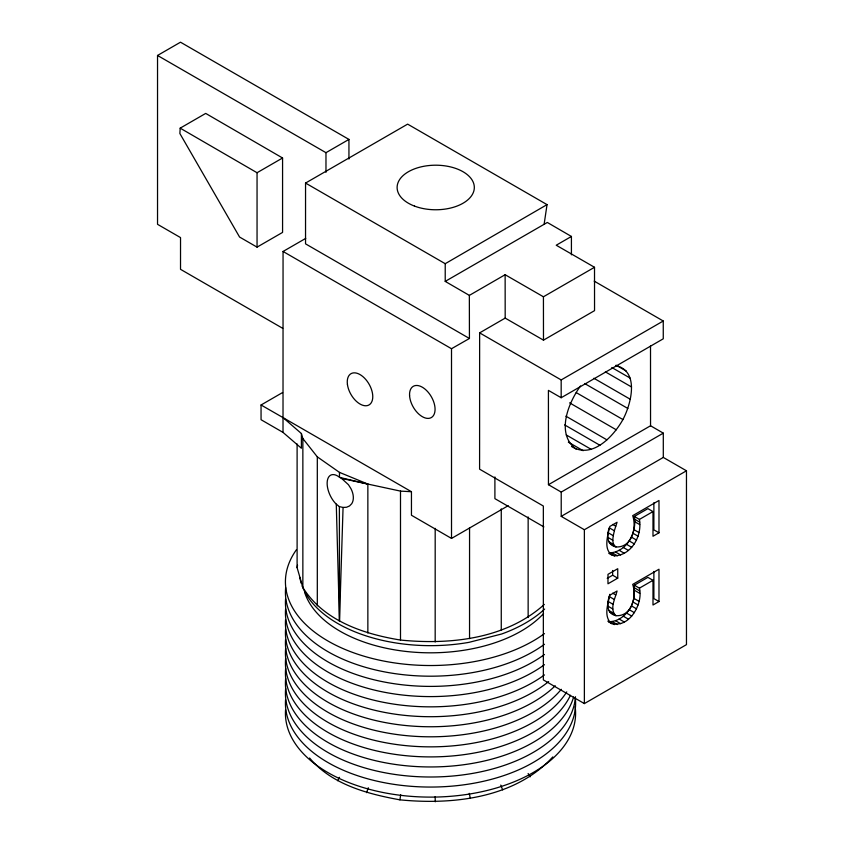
<?xml version="1.0" encoding="UTF-8"?>
<svg xmlns="http://www.w3.org/2000/svg" width="844" height="844" viewBox="0 0 844 844"><rect width="100%" height="100%" fill="white"/><g stroke="black" fill="none" stroke-linecap="round" stroke-linejoin="round"><path stroke-width="1.27" d="M348.941 159.062L348.941 139.418L180.5 42.2L157.533 55.461L157.533 224.314L180.532 237.597L180.521 269.32L282.719 328.327M283.014 432.402L261.06 419.721L261.049 404.993L283.025 417.611L301.403 433.531L301.403 448.259L283.014 432.402L283.056 251.47L305.739 238.377M544.338 604.42C505.862 639.056 450.084 644.974 400.499 640.058C363.627 634.044 323.663 620.857 302.859 587.498L302.859 438.553L301.403 433.531M305.549 183.064L305.539 243.853L469.433 338.476L469.348 295.389L445.221 281.39L445.221 263.697L547.039 204.628L407.641 124.131L305.549 183.064L445.221 263.697M317.312 605.813L317.312 456.857L302.859 438.553M367.857 633.011L367.857 484.066L339.478 472.387L317.312 456.857M400.499 640.058L400.499 491.113L341.588 478.421L338.106 476.29A18.072 9.379 64.6 0 0 327.177 482.177A18.072 9.379 64.6 0 0 336.281 504.184L339.478 621.332L343.065 507.455L339.383 506.622L336.292 504.142M435.177 641.989L435.188 528.365M469.549 638.665L469.559 527.658M445.221 281.39L547.313 222.457L571.42 236.457L556.228 245.224L594.514 267.284L594.545 310.645L543.483 340.153L505.187 318.104L479.635 332.874L479.592 469.169L543.346 506.031L543.346 679.905L584.375 703.59L686.467 644.647L686.467 470.794L663.3 457.427L561.218 516.359L561.218 492.084L548.452 484.699L548.421 390.382L561.176 397.735L663.268 338.803L663.257 321.005L594.187 281.126M501.262 630.32L501.262 508.869M528.144 617.523L528.154 516.961M571.42 254.835L571.42 236.457M339.478 472.387L339.467 477.377L367.857 484.066M180.183 128.151L179.877 133.531L239.569 237.037L257.051 247.134L282.571 232.406L282.571 157.997L205.704 113.412L180.183 128.151L257.051 172.735L257.051 247.134M634.319 516.454L639.425 519.408C642.316 535.381 631.913 555.194 614.421 555.869L609.326 552.925C626.807 552.25 637.209 532.427 634.319 516.454L647.886 508.626L652.992 511.569L652.992 536.256L658.985 532.796L658.985 500.481L632.705 515.652C636.904 528.133 631.808 547.819 615.962 546.954C606.678 545.024 606.646 534.99 609.241 527.806L614.348 530.76C613.377 535.75 610.771 543.515 615.962 546.954M631.797 604.905L633.939 598.396L634.319 585.198L647.886 577.37L652.992 580.313L652.992 605L658.985 601.54L658.985 569.225L632.705 584.396C636.904 596.877 631.808 616.563 615.962 615.698C605.559 613.451 607.058 601.835 609.938 594.271M608.851 622.112C627.314 631.491 643.634 604.737 639.425 588.152L634.319 585.198M615.962 615.698C609.104 609.452 615.192 598.491 617.059 591.011L609.832 595.189C607.891 604.061 603.207 617.196 611.921 623.885M571.494 446.465C592.14 459.474 613.546 436.316 622.925 419.552C631.122 404.128 639.805 371.307 616.036 365.589M544.148 224.114L547.039 204.628M309.621 758.017C331.597 784.435 367.34 793.919 399.898 799.838L400.71 794.742M302.859 587.498L297.109 567.664L297.531 565.153M614.348 530.76L617.059 522.278L609.832 526.445C607.743 535.233 602.384 552.081 614.421 555.869M366.602 792.653L368.3 787.747M337.663 780.732L339.52 777.303M614.421 624.613L609.326 621.669C618.979 621.69 627.314 614.168 631.407 605.865L636.513 608.819M580.524 385.951C568.36 402.81 555.584 433.795 576.051 449.103M552.809 756.931C514.903 798.192 452.975 805.06 399.898 799.838M257.051 172.735L282.571 157.997M157.533 55.461L325.974 152.68L348.941 139.418M261.049 404.993L282.603 392.534M469.348 295.389L505.134 274.722L543.43 296.782L594.514 267.284M479.635 332.874L561.176 379.937L663.257 321.005M283.025 417.611L411.45 491.714L411.45 515.251L451.519 538.43L508.215 505.693M548.452 484.699L650.545 425.766L650.513 345.85M561.218 492.084L663.3 433.141L650.545 425.766M561.218 516.359L584.375 529.737L686.467 470.794M639.425 519.408L652.992 511.569M607.216 578.34L612.639 575.218L617.745 578.161L617.745 568.708L607.975 574.342L607.975 583.795L617.745 578.161M639.425 588.152L652.992 580.313M283.056 251.47L451.508 348.72L469.433 338.476M343.065 507.455L346.567 507.244L349.522 505.967L351.726 503.71A17.872 11.879 51 0 0 350.956 488.676L348.445 484.709L341.588 478.421M400.499 491.113L411.45 491.714M616.099 365.178L626.354 371.096M611.805 367.509L630.035 378.028M605.359 371.866L631.555 386.995M593.87 378.249L630.32 399.286M584.597 383.503L627.873 408.485M576.22 392.597L622.925 419.552M569.605 402.862L616.299 429.818M565.881 416.166L606.878 439.829M564.625 424.891L599.936 445.273M566.25 434.945L591.306 449.409M568.35 442.161L583.162 450.717M658.985 532.796L653.878 529.853L653.878 502.707M634.519 519.144L639.625 522.098M634.593 521.645L639.699 524.588M633.939 529.652L639.045 532.596M632.979 533.271L638.085 536.214M612.67 524.43L615.74 526.202M631.407 537.122L636.513 540.076M629.244 540.962L634.35 543.905M608.134 532.722L613.24 535.676M626.607 544.38L631.713 547.334M607.733 537.301L612.839 540.255M623.294 547.471L628.4 550.415M608.471 541.51L613.577 544.454M609.442 543.051L614.537 545.994M619.106 550.277L624.212 553.221M615.55 551.997L620.656 554.941M612.259 552.862L617.365 555.816M608.851 553.369L611.921 555.141M543.895 526.92L494.901 498.646L494.901 476.934M658.985 601.54L653.878 598.586L653.878 571.451M634.519 587.888L639.625 590.842M634.593 590.378L639.699 593.332M633.939 598.396L639.045 601.339M632.979 602.015L638.085 604.958M612.67 593.174L615.74 594.946M609.241 596.55L614.348 599.504M629.244 609.695L634.35 612.649M608.134 601.466L613.24 604.409M626.607 613.124L631.713 616.078M607.733 606.045L612.839 608.988M623.294 616.215L628.4 619.158M608.471 610.244L613.577 613.198M609.442 611.784L614.537 614.738M619.106 619.021L624.212 621.965M615.55 620.73L620.656 623.684M612.259 621.606L617.365 624.56M607.796 621.11L609.832 622.292M528.112 773.494L530.106 776.849M500.756 785.078L502.676 789.9M469.275 793.36L470.33 798.413M435.145 796.662L435.272 801.8M561.176 379.937L561.176 397.735M543.43 296.782L543.483 340.153M505.134 274.722L505.187 318.104M339.383 506.622L339.478 621.332M663.3 433.141L663.3 457.427M612.639 570.491L612.639 575.218M584.375 529.737L584.375 703.59M451.508 348.72L451.519 538.43M325.974 152.68L325.974 172.324M297.109 443.965L297.109 567.664M302.173 585.968A131.453 75.886 0 0 0 469.032 642.337L501.652 634.002A134.08 77.405 0 0 0 544.633 609.073M301.329 583.52A131.453 75.886 0 0 1 299.81 577.349M543.547 613.599A128.003 73.903 0 0 1 410.986 651.948A128.003 73.903 0 0 1 304.631 592.309M544.475 633.601A145.084 83.767 0 0 1 357.181 654.037A145.084 83.767 0 0 1 296.455 549.718M575.313 697.956A145.084 83.767 0 0 1 432.117 787.051A145.084 83.767 0 0 1 285.557 699.792M544.475 644.278A145.084 83.767 0 0 1 379.093 670.758A145.084 83.767 0 0 1 285.662 587.646M570.428 695.319A145.084 83.767 0 0 1 407.03 755.802A145.084 83.767 0 0 1 285.662 668.353M548.642 681.572A145.084 83.767 0 0 1 383.408 712.167A145.084 83.767 0 0 1 285.557 629.434M575.154 706.787A145.084 83.767 0 0 1 433.162 797.095A145.084 83.767 0 0 1 285.557 709.846M544.475 664.671A145.084 83.767 0 0 1 380.138 691.384A145.084 83.767 0 0 1 285.557 609.326M555.257 685.761A145.084 83.767 0 0 1 389.189 723.287A145.084 83.767 0 0 1 285.557 639.488M561.313 689.295A145.084 83.767 0 0 1 394.285 734.153A145.084 83.767 0 0 1 285.662 648.245M575.481 696.743A145.084 83.767 0 0 1 423.34 776.902A145.084 83.767 0 0 1 285.662 688.451M544.475 654.48A145.084 83.767 0 0 1 380.138 681.182A145.084 83.767 0 0 1 285.557 599.134M573.625 696.996A145.084 83.767 0 0 1 414.393 766.436A145.084 83.767 0 0 1 285.662 678.397M544.475 674.915A145.084 83.767 0 0 1 380.138 701.628A145.084 83.767 0 0 1 285.557 619.57M566.767 691.88A145.084 83.767 0 0 1 401.122 745.115A145.084 83.767 0 0 1 285.662 658.299M347.433 384.505A18.051 10.423 60 0 0 368.153 405.352A18.051 10.423 60 0 0 364.46 378.059A18.051 10.423 60 0 0 347.433 384.505M409.583 395.741A18.051 10.423 60 0 0 429.533 418.255A18.051 10.423 60 0 0 427.813 391.816A18.051 10.423 60 0 0 409.583 395.741M414.467 206.084A38.602 22.282 0 0 0 474.254 188.813A38.602 22.282 0 0 0 418.445 167.555A38.602 22.282 0 0 0 414.467 206.084"/></g></svg>
